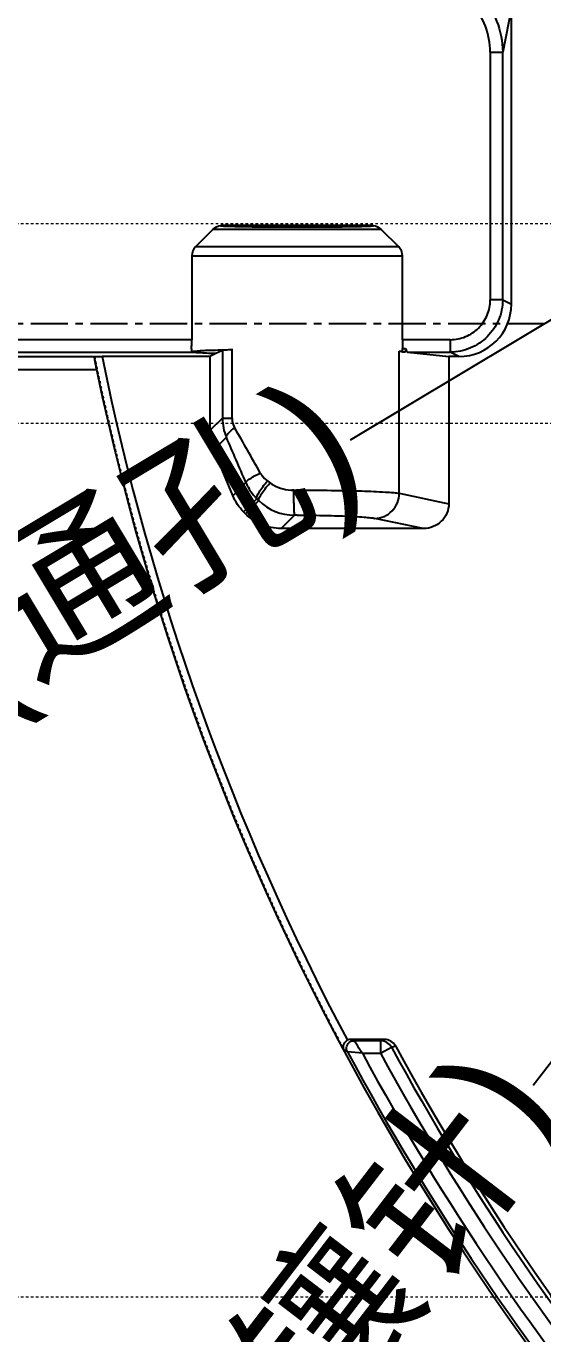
# Model space of a CAD drawing. Header units: millimetres. Extents: x 2748 to 3320, y 1427 to 1884.
# Drawn here: x 2880 to 2900.7, y 1613.3 to 1665.7 of the extents above; entities that cross this region are included whole.
import ezdxf

# ---------------------------------------------------------------- set-up
doc = ezdxf.new("R2010")
doc.units = ezdxf.units.MM
doc.linetypes.add('CENTER', pattern=[0.6, 0.375, -0.075, 0.075, -0.075])
doc.linetypes.add('HIDDEN', pattern=[0.2, 0.1, -0.1])
doc.layers.add('21', color=7, linetype='Continuous')
doc.layers.add('cool', color=153, linetype='HIDDEN', lineweight=9)
doc.styles.get("Standard").update_dxf_attribs({"font": 'arial.ttf'})
doc.dimstyles.get("Standard").update_dxf_attribs({"dimtxt": 0.18, "dimasz": 0.18, "dimexe": 0.18, "dimexo": 0.0625, "dimgap": 0.09, "dimtad": 0, "dimtih": 1, "dimtoh": 1, "dimzin": 0, "dimdsep": 46, "dimtxsty": 'Standard', "dimcen": 0.09, "dimadec": 0, "dimazin": 0, "dimtfac": 1, "dimtofl": 0, "dimtmove": 0, "dimatfit": 3, "dimfxl": 0, "dimtolj": 1, "dimtzin": 0, "dimarcsym": 0})

# ---------------------------------------------------------------- blocks, each defined once
blk = doc.blocks.new('*D80')
at = {"color": 4, "lineweight": -2, "transparency": 16777216}
blk.add_line((2900.36, 1623.299), (2903.401, 1627.268), dxfattribs=at)
at = {"color": 4, "transparency": 16777216}
blk.add_solid([(2902.74, 1627.775), (2904.063, 1626.761), (2906.442, 1631.237)], dxfattribs=at)
at = {"layer": 'Defpoints', "color": 0, "transparency": 16777216}
for p in [(2908.571, 1634.015), (2906.442, 1631.237)]:
    blk.add_point(p, dxfattribs=at)
at = {"color": 6, "transparency": 16777216, "insert": (2888.998, 1608.468), "char_height": 5, "attachment_point": 5, "rotation": 52.5422}
blk.add_mtext('\\A1;∅3.50(镶针)', dxfattribs=at)
blk = doc.blocks.new('*D114')
at = {"color": 4, "lineweight": -2, "transparency": 16777216}
blk.add_line((2893.038, 1649.165), (2924.762, 1668.196), dxfattribs=at)
at = {"color": 4, "transparency": 16777216}
blk.add_solid([(2924.333, 1668.911), (2925.19, 1667.482), (2929.049, 1670.769)], dxfattribs=at)
at = {"layer": 'Defpoints', "color": 0, "transparency": 16777216}
for p in [(2935.909, 1674.884), (2929.049, 1670.769)]:
    blk.add_point(p, dxfattribs=at)
at = {"color": 6, "transparency": 16777216, "insert": (2877.016, 1639.554), "char_height": 5, "attachment_point": 5, "rotation": 30.9592}
blk.add_mtext('\\A1;∅8.00(通孔)', dxfattribs=at)

msp = doc.modelspace()

# ---------------------------------------------------------------- linework, layer by layer
at = {"layer": '21', "color": 7, "linetype": 'Continuous'}
for p, q in [((2899.482, 1666.472), (2899.136, 1664.7)), ((2899.482, 1654.602), (2899.482, 1666.472)), ((2898.636, 1664.7), (2898.636, 1654.775)), ((2898.636, 1664.7), (2899.136, 1664.7)), ((2899.136, 1654.775), (2899.136, 1664.7)), ((2886.826, 1656.893), (2887.537, 1657.604)), ((2887.537, 1657.604), (2894.256, 1657.604)), ((2893.952, 1657.749), (2887.841, 1657.749)), ((2894.256, 1657.604), (2894.968, 1656.893)), ((2886.678, 1656.538), (2886.678, 1653.176)), ((2886.678, 1656.538), (2895.115, 1656.538)), ((2894.968, 1656.893), (2886.826, 1656.893)), ((2895.115, 1653.176), (2895.115, 1656.538)), ((2899.136, 1654.775), (2898.636, 1654.775)), ((2899.136, 1654.775), (2899.482, 1654.602)), ((2886.678, 1653.176), (2877.342, 1653.176)), ((2897.036, 1653.176), (2895.115, 1653.176)), ((2895.118, 1652.693), (2895.118, 1652.819)), ((2895.118, 1652.819), (2895.247, 1652.819)), ((2895.247, 1652.819), (2895.247, 1652.693)), ((2897.036, 1653.176), (2897.036, 1652.677)), ((2882.771, 1652.488), (2875.408, 1652.488)), ((2877.342, 1652.677), (2886.724, 1652.677)), ((2882.771, 1652.488), (2882.778, 1652.496)), ((2887.409, 1652.504), (2883.084, 1652.504)), ((2887.647, 1652.627), (2887.409, 1652.504)), ((2887.409, 1652.504), (2887.409, 1649.531)), ((2887.647, 1652.631), (2887.908, 1652.761)), ((2887.908, 1652.761), (2887.908, 1650.03)), ((2888.291, 1650.03), (2888.291, 1652.78)), ((2894.992, 1647.02), (2894.992, 1652.72)), ((2895.118, 1652.693), (2895.247, 1652.693)), ((2895.331, 1652.677), (2896.976, 1652.504)), ((2895.331, 1652.677), (2897.036, 1652.677)), ((2896.976, 1652.504), (2896.976, 1646.603)), ((2897.382, 1652.504), (2896.976, 1652.504)), ((2897.382, 1652.504), (2897.036, 1652.677)), ((2875.408, 1651.988), (2882.861, 1651.988)), ((2887.409, 1649.531), (2887.908, 1650.03)), ((2887.908, 1650.03), (2888.291, 1650.03)), ((2888.065, 1649.265), (2887.562, 1648.762)), ((2888.322, 1646.926), (2887.561, 1648.764)), ((2888.322, 1646.925), (2888.847, 1647.45)), ((2890.755, 1647.147), (2890.897, 1647.147)), ((2888.757, 1646.273), (2889.287, 1646.803)), ((2889.365, 1646.727), (2888.834, 1646.196)), ((2894.992, 1647.02), (2896.976, 1646.603)), ((2888.834, 1646.196), (2888.757, 1646.273)), ((2890.789, 1646.144), (2890.254, 1645.609)), ((2890.895, 1646.144), (2890.789, 1646.144)), ((2895.954, 1645.609), (2894.017, 1646.016)), ((2895.965, 1645.609), (2890.257, 1645.609)), ((2894.395, 1625.139), (2893.059, 1625.139)), ((2894.238, 1625.084), (2893.181, 1625.084)), ((2894.238, 1625.084), (2894.395, 1625.139)), ((2894.238, 1625.084), (2894.238, 1624.584)), ((2892.916, 1624.641), (2892.782, 1624.7)), ((2893.513, 1624.584), (2892.916, 1624.641)), ((2893.513, 1624.584), (2894.238, 1624.584)), ((2894.238, 1624.584), (2894.677, 1624.823)), ((2894.677, 1624.823), (2894.834, 1624.878))]:
    msp.add_line(p, q, dxfattribs=at)
at = {"layer": '21', "color": 1, "linetype": 'CENTER', "ltscale": 3.980655}
msp.add_line((2822.907, 1653.826), (3142.907, 1653.826), dxfattribs=at)
at = {"layer": '21', "color": 8, "linetype": 'HIDDEN'}
for p, q in [((2886.676, 1652.693), (2886.676, 1652.819)), ((2886.697, 1652.687), (2886.688, 1652.693)), ((2894.988, 1652.72), (2895.247, 1652.693)), ((2883.857, 1647.763), (2883.899, 1647.598)), ((2893.059, 1625.139), (2893.181, 1625.084))]:
    msp.add_line(p, q, dxfattribs=at)
at = {"layer": '21', "color": 7, "linetype": 'Continuous'}
for centre, radius, start, end in [((2887.181, 1656.538), 0.502, 134.9698, 180.0027), ((2894.613, 1656.538), 0.502, 0.0037, 45.0241), ((2982.882, 1672.826), 101.845, 191.5101, 207.94442), ((2982.882, 1672.826), 102.168, 191.76869, 231.29833), ((2701.72, 1567.848), 203.355, 23.04431, 23.60138), ((2734.871, 1561.644), 176.96, 29.14719, 29.82267), ((2890.788, 1648.173), 2.03, 225.4522, 270.0072), ((2894.238, 1624.585), 0.5, 28.503, 89.9355), ((2894.395, 1624.639), 0.5, 28.5834, 90.0298), ((2982.882, 1672.826), 102.057, 208.17339, 231.28811), ((2982.882, 1672.826), 101.558, 208.36053, 231.24168), ((2982.882, 1672.826), 100.92, 208.55606, 231.18179), ((2982.882, 1672.826), 100.421, 208.55606, 231.13434), ((2982.882, 1672.826), 100.256, 208.5715, 221.48229)]:
    msp.add_arc(centre, radius, start, end, dxfattribs=at)
at = {"layer": '21', "color": 8, "linetype": 'HIDDEN'}
for start, end in [(191.48202, 194.20348), (194.29903, 208.10835)]:
    msp.add_arc((2982.882, 1672.826), 102.147, start, end, dxfattribs=at)
at = {"layer": '21', "color": 7, "linetype": 'Continuous'}
for centre, major_axis, ratio, start_param, end_param in [((2897.379, 1654.605), (1.882, -0.94), 0.998288, -1.106738, 0.462689), ((2895.334, 1653.176), (0, 0.5), 0.249328, 2.366195, 3.115413)]:
    msp.add_ellipse(centre, major_axis=major_axis, ratio=ratio, start_param=start_param, end_param=end_param, dxfattribs=at)
for points, knots in [([(2895.969, 1667.941), (2896.382, 1667.94), (2897.216, 1667.765), (2898.272, 1667.048), (2898.966, 1665.968), (2899.135, 1665.122), (2899.136, 1664.7)], [0, 0, 0, 0, 0.247788, 0.496203, 0.746856, 1, 1, 1, 1]), ([(2898.636, 1664.7), (2898.632, 1665.053), (2898.507, 1665.767), (2897.924, 1666.683), (2897.037, 1667.312), (2896.322, 1667.456), (2895.969, 1667.458)], [0, 0, 0, 0, 0.250137, 0.500185, 0.750093, 1, 1, 1, 1]), ([(2887.841, 1657.749), (2887.777, 1657.739), (2888.152, 1657.722), (2888.316, 1657.719), (2888.943, 1657.704), (2889.758, 1657.698), (2890.896, 1657.693), (2892.035, 1657.698), (2892.85, 1657.704), (2893.477, 1657.718), (2893.641, 1657.722), (2894.017, 1657.739), (2893.952, 1657.749)], [0, 0, 0, 0, 0.031948, 0.078365, 0.141496, 0.30621, 0.499976, 0.693736, 0.858495, 0.921652, 0.967943, 1, 1, 1, 1]), ([(2899.136, 1654.775), (2899.136, 1654.499), (2899.021, 1653.948), (2898.551, 1653.261), (2897.863, 1652.791), (2897.312, 1652.677), (2897.036, 1652.677)], [0, 0, 0, 0, 0.253017, 0.499913, 0.746858, 1, 1, 1, 1]), ([(2897.036, 1653.176), (2897.244, 1653.18), (2897.665, 1653.257), (2898.196, 1653.615), (2898.555, 1654.146), (2898.632, 1654.567), (2898.636, 1654.775)], [0, 0, 0, 0, 0.250029, 0.500001, 0.749974, 1, 1, 1, 1]), ([(2886.674, 1652.819), (2886.673, 1652.874), (2886.68, 1652.993), (2886.678, 1653.112), (2886.678, 1653.176)], [0, 0, 0, 0, 0.458032, 1, 1, 1, 1]), ([(2886.697, 1652.687), (2886.693, 1652.703), (2886.678, 1652.746), (2886.674, 1652.791), (2886.674, 1652.819)], [0, 0, 0, 0, 0.372178, 1, 1, 1, 1]), ([(2895.115, 1653.176), (2895.115, 1653.144), (2895.115, 1653.025), (2895.118, 1652.905), (2895.118, 1652.819)], [0, 0, 0, 0, 0.276527, 1, 1, 1, 1]), ([(2882.771, 1652.488), (2882.769, 1652.485), (2882.774, 1652.468), (2882.774, 1652.44), (2882.784, 1652.392), (2882.794, 1652.331), (2882.808, 1652.256), (2882.83, 1652.14), (2882.848, 1652.05), (2882.861, 1651.988)], [0, 0, 0, 0, 0.023806, 0.08411, 0.178682, 0.303983, 0.454907, 0.626052, 1, 1, 1, 1]), ([(2882.778, 1652.496), (2882.78, 1652.498), (2882.79, 1652.497), (2882.807, 1652.5), (2882.836, 1652.5), (2882.891, 1652.502), (2882.975, 1652.503), (2883.046, 1652.504), (2883.084, 1652.504)], [0, 0, 0, 0, 0.023812, 0.084122, 0.178686, 0.303965, 0.626006, 1, 1, 1, 1]), ([(2886.689, 1652.695), (2886.69, 1652.699), (2886.704, 1652.704), (2886.728, 1652.71), (2886.77, 1652.717), (2886.802, 1652.72), (2886.822, 1652.722)], [0, 0, 0, 0, 0.085198, 0.27354, 0.576479, 1, 1, 1, 1]), ([(2886.697, 1652.687), (2886.709, 1652.687), (2886.753, 1652.683), (2886.724, 1652.687), (2886.724, 1652.684)], [0, 0, 0, 0, 0.797354, 1, 1, 1, 1]), ([(2886.724, 1652.684), (2886.735, 1652.683), (2886.795, 1652.674), (2886.856, 1652.669), (2886.906, 1652.665)], [0, 0, 0, 0, 0.182792, 1, 1, 1, 1]), ([(2886.822, 1652.722), (2887.011, 1652.741), (2887.514, 1652.76), (2888.016, 1652.775), (2888.329, 1652.781)], [0, 0, 0, 0, 0.378535, 1, 1, 1, 1]), ([(2886.906, 1652.665), (2886.952, 1652.662), (2887.199, 1652.646), (2887.447, 1652.637), (2887.647, 1652.631)], [0, 0, 0, 0, 0.188758, 1, 1, 1, 1]), ([(2887.908, 1652.761), (2887.919, 1652.767), (2887.963, 1652.766), (2888.047, 1652.775), (2888.175, 1652.777), (2888.274, 1652.78), (2888.329, 1652.781)], [0, 0, 0, 0, 0.089918, 0.296897, 0.607778, 1, 1, 1, 1]), ([(2894.988, 1652.72), (2894.995, 1652.72), (2895.018, 1652.717), (2895.041, 1652.714), (2895.058, 1652.712)], [0, 0, 0, 0, 0.281822, 1, 1, 1, 1]), ([(2895.103, 1652.702), (2895.105, 1652.702), (2895.11, 1652.7), (2895.118, 1652.697), (2895.118, 1652.693)], [0, 0, 0, 0, 0.386484, 1, 1, 1, 1]), ([(2888.292, 1650.03), (2888.292, 1649.996), (2888.301, 1649.863), (2888.347, 1649.734), (2888.396, 1649.649)], [0, 0, 0, 0, 0.256821, 1, 1, 1, 1]), ([(2888.064, 1649.265), (2888.064, 1649.292), (2888.092, 1649.356), (2888.196, 1649.493), (2888.31, 1649.589), (2888.397, 1649.649)], [0, 0, 0, 0, 0.156089, 0.386142, 1, 1, 1, 1]), ([(2888.847, 1647.45), (2888.848, 1647.459), (2888.861, 1647.483), (2888.911, 1647.537), (2889.025, 1647.618), (2889.205, 1647.723), (2889.346, 1647.796), (2889.423, 1647.833)], [0, 0, 0, 0, 0.041098, 0.1072, 0.320411, 0.632782, 1, 1, 1, 1]), ([(2889.423, 1647.833), (2889.441, 1647.801), (2889.522, 1647.676), (2889.632, 1647.57), (2889.723, 1647.504)], [0, 0, 0, 0, 0.242906, 1, 1, 1, 1]), ([(2889.287, 1646.803), (2889.281, 1646.815), (2889.279, 1646.85), (2889.303, 1646.941), (2889.383, 1647.092), (2889.528, 1647.293), (2889.647, 1647.437), (2889.714, 1647.511)], [0, 0, 0, 0, 0.047496, 0.118098, 0.336108, 0.64708, 1, 1, 1, 1]), ([(2889.365, 1646.726), (2889.359, 1646.738), (2889.36, 1646.773), (2889.389, 1646.864), (2889.475, 1647.014), (2889.623, 1647.213), (2889.744, 1647.355), (2889.809, 1647.428)], [0, 0, 0, 0, 0.046286, 0.117827, 0.34003, 0.651998, 1, 1, 1, 1]), ([(2889.727, 1647.509), (2889.792, 1647.449), (2890.094, 1647.235), (2890.475, 1647.147), (2890.755, 1647.147)], [0, 0, 0, 0, 0.23862, 1, 1, 1, 1]), ([(2890.755, 1647.147), (2890.755, 1647.023), (2890.757, 1646.842), (2890.761, 1646.612), (2890.765, 1646.464), (2890.77, 1646.34), (2890.774, 1646.245), (2890.782, 1646.184), (2890.784, 1646.152), (2890.789, 1646.144)], [0, 0, 0, 0, 0.370547, 0.539218, 0.68843, 0.812955, 0.908501, 0.971451, 1, 1, 1, 1]), ([(2890.897, 1647.147), (2891.355, 1647.148), (2892.221, 1647.143), (2893.402, 1647.119), (2894.234, 1647.087), (2894.733, 1647.052), (2894.918, 1647.032), (2894.992, 1647.02)], [0, 0, 0, 0, 0.335331, 0.634121, 0.863907, 0.944842, 1, 1, 1, 1]), ([(2894.017, 1646.016), (2894.143, 1646.018), (2894.399, 1646.073), (2894.721, 1646.298), (2894.938, 1646.629), (2894.991, 1646.89), (2894.992, 1647.02)], [0, 0, 0, 0, 0.24627, 0.495343, 0.747132, 1, 1, 1, 1]), ([(2896.976, 1646.603), (2896.976, 1646.472), (2896.923, 1646.209), (2896.694, 1645.879), (2896.358, 1645.662), (2896.095, 1645.609), (2895.965, 1645.609)], [0, 0, 0, 0, 0.249962, 0.499872, 0.749906, 1, 1, 1, 1]), ([(2890.257, 1645.609), (2889.995, 1645.609), (2889.467, 1645.712), (2889.019, 1646.012), (2888.834, 1646.196)], [0, 0, 0, 0, 0.499999, 1, 1, 1, 1]), ([(2890.895, 1646.144), (2891.241, 1646.144), (2891.895, 1646.137), (2892.79, 1646.112), (2893.426, 1646.081), (2893.813, 1646.046), (2893.959, 1646.028), (2894.017, 1646.016)], [0, 0, 0, 0, 0.332022, 0.626992, 0.859241, 0.943047, 1, 1, 1, 1]), ([(2892.782, 1624.7), (2892.752, 1624.761), (2892.734, 1624.924), (2892.839, 1625.059), (2892.911, 1625.1)], [0, 0, 0, 0, 0.446602, 1, 1, 1, 1]), ([(2892.916, 1624.641), (2892.88, 1624.707), (2892.861, 1624.874), (2892.965, 1625.005), (2893.03, 1625.042)], [0, 0, 0, 0, 0.500504, 1, 1, 1, 1]), ([(2893.225, 1625.02), (2893.214, 1625.036), (2893.198, 1625.055), (2893.187, 1625.081), (2893.181, 1625.084)], [0, 0, 0, 0, 0.712023, 1, 1, 1, 1]), ([(2893.513, 1624.584), (2893.484, 1624.625), (2893.387, 1624.77), (2893.293, 1624.916), (2893.225, 1625.02)], [0, 0, 0, 0, 0.285891, 1, 1, 1, 1])]:
    msp.add_open_spline(points, degree=3, knots=knots, dxfattribs=at)
for points in [[(2887.537, 1657.604), (2887.616, 1657.683), (2887.729, 1657.737), (2887.841, 1657.749)], [(2893.952, 1657.749), (2894.064, 1657.737), (2894.177, 1657.683), (2894.256, 1657.604)], [(2887.908, 1650.03), (2887.908, 1649.77), (2887.963, 1649.504), (2888.065, 1649.265)], [(2887.561, 1648.764), (2887.462, 1649.004), (2887.409, 1649.27), (2887.409, 1649.531)], [(2888.847, 1647.45), (2888.949, 1647.209), (2889.101, 1646.986), (2889.287, 1646.803)], [(2888.757, 1646.273), (2888.572, 1646.458), (2888.422, 1646.684), (2888.322, 1646.926)], [(2889.287, 1646.803), (2889.313, 1646.778), (2889.338, 1646.752), (2889.365, 1646.727)], [(2893.059, 1625.139), (2893.008, 1625.139), (2892.956, 1625.125), (2892.911, 1625.1)], [(2893.03, 1625.042), (2893.075, 1625.069), (2893.129, 1625.084), (2893.181, 1625.084)]]:
    msp.add_open_spline(points, degree=3, dxfattribs=at)
at = {"layer": '21', "color": 8, "linetype": 'HIDDEN'}
msp.add_open_spline([(2895.058, 1652.712), (2895.062, 1652.711), (2895.078, 1652.709), (2895.093, 1652.706), (2895.103, 1652.702)], degree=3, knots=[0, 0, 0, 0, 0.312577, 1, 1, 1, 1], dxfattribs=at)
at = {"layer": 'cool', "ltscale": 0.932966}
for p, q in [((2837.237, 1657.826), (3128.577, 1657.826)), ((2837.237, 1649.826), (3128.577, 1649.826)), ((2837.237, 1614.826), (3128.577, 1614.826))]:
    msp.add_line(p, q, dxfattribs=at)

# ---------------------------------------------------------------- dimensions: what is measured, and where the dimension line sits
dim = msp.add_diameter_dim_2p(p1=(2935.909, 1674.884), p2=(2929.049, 1670.769), text='<>(通孔)', dimstyle='Standard', override={"dimtxt": 5, "dimasz": 5, "dimexe": 0, "dimexo": 0, "dimgap": 0, "dimtih": 0, "dimtoh": 0, "dimzin": 0, "dimcen": 0, "dimclrd": 4, "dimclre": 4, "dimclrt": 6, "dimadec": 2, "dimtp": 0, "dimtm": 0, "dimtzin": 0})
dim.commit()
dim.dimension.update_dxf_attribs({"geometry": '*D114', "text_midpoint": (2877.016, 1639.554), "dimtype": 163})
dim = msp.add_diameter_dim_2p(p1=(2908.571, 1634.015), p2=(2906.442, 1631.237), text='<>(镶针)', dimstyle='Standard', override={"dimtxt": 5, "dimasz": 5, "dimexe": 0, "dimexo": 0, "dimgap": 0, "dimtih": 0, "dimtoh": 0, "dimzin": 0, "dimcen": 0, "dimclrd": 4, "dimclre": 4, "dimclrt": 6, "dimadec": 2, "dimtp": 0, "dimtm": 0, "dimtzin": 0})
dim.commit()
dim.dimension.update_dxf_attribs({"geometry": '*D80', "text_midpoint": (2888.998, 1608.468)})

doc.saveas('drawing.dxf')
